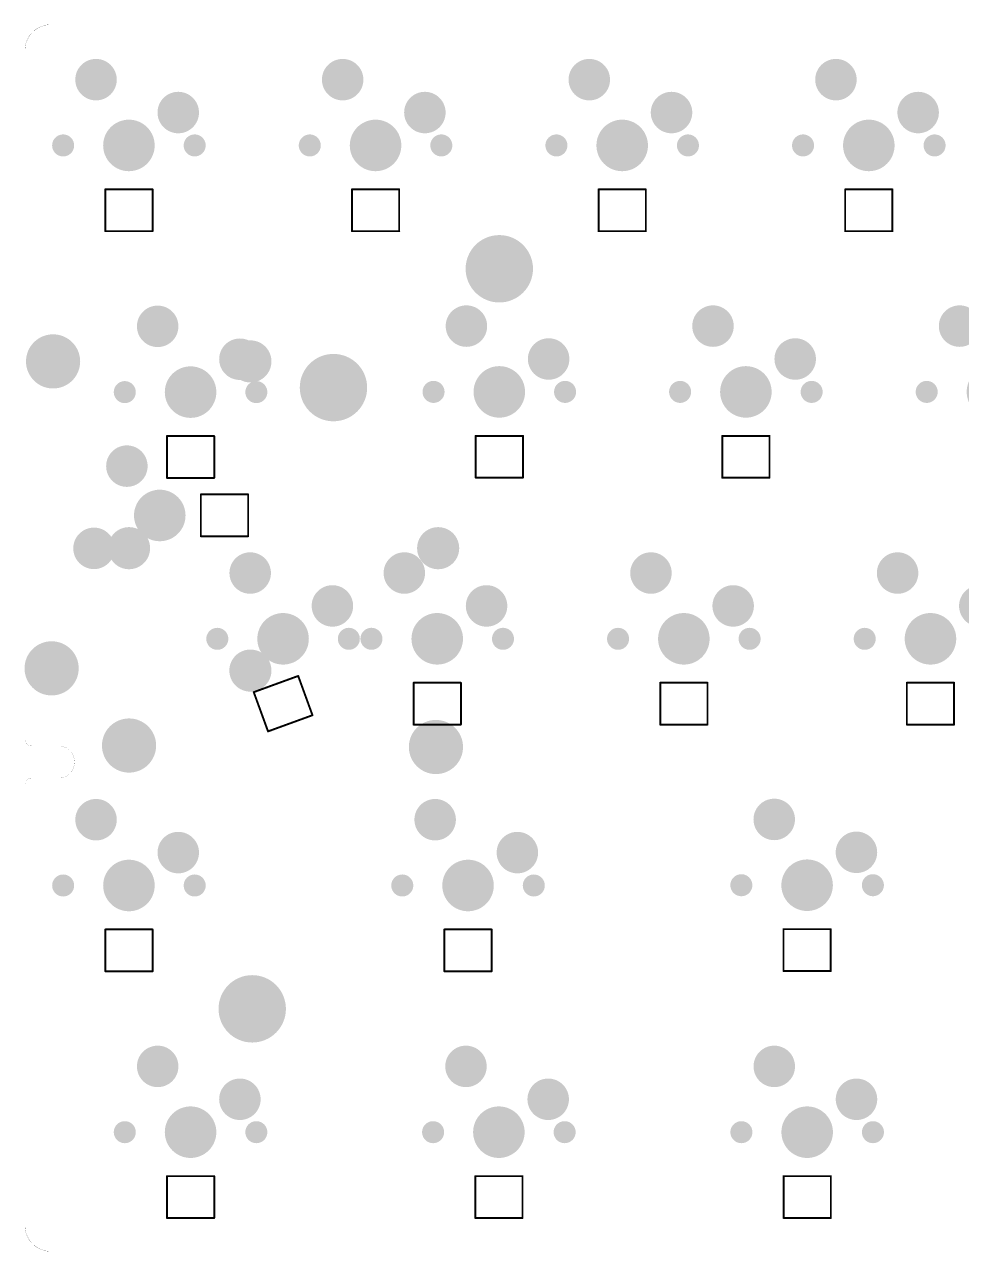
# Model space of a CAD drawing. Extents: x 1049 to 1332, y 1256 to 1351.
# Drawn here: x 1048.7 to 1121.1, y 1255.5 to 1350.3 of the extents above; entities that cross this region are included whole.
import ezdxf

# ---------------------------------------------------------------- set-up
doc = ezdxf.new("R2010")
doc.units = 0
doc.layers.get('0').update_dxf_attribs({"linetype": 'CONTINUOUS'})
for name, color, linetype in [('BOTTOMSOLDER', 6, 'CONTINUOUS'), ('KEEPOUTLAYER', 6, 'CONTINUOUS'), ('PADHOLELAYER', 156, 'CONTINUOUS')]:
    doc.layers.add(name, color=color, linetype=linetype)

# ---------------------------------------------------------------- blocks, each defined once
blk = doc.blocks.new('2X____1')
at = {"layer": 'BOTTOMSOLDER'}
for points, const_width in [([(-12.71, 7, 1), (-11.084, 7, 1)], 1.626), ([(11.166, 7, 1), (12.792, 7, 1)], 1.626), ([(-12.943, -8.24, 1), (-10.851, -8.24, 1)], 2.092), ([(10.761, -8.354, 1), (12.853, -8.354, 1)], 2.092)]:
    blk.add_lwpolyline(points, format="xyb", close=True, dxfattribs=dict(at, const_width=const_width))
at = {"layer": 'PADHOLELAYER'}
for points, const_width in [([(-12.659, 7, 1), (-11.135, 7, 1)], 1.524), ([(11.217, 7, 1), (12.741, 7, 1)], 1.524), ([(-12.892, -8.24, 1), (-10.902, -8.24, 1)], 1.99), ([(10.812, -8.354, 1), (12.802, -8.354, 1)], 1.99)]:
    blk.add_lwpolyline(points, format="xyb", close=True, dxfattribs=dict(at, const_width=const_width))
blk = doc.blocks.new('6028RGB_2')
at = {"layer": 'KEEPOUTLAYER', "const_width": 0.15}
for points in [[(1.826, 1.622), (-1.826, 1.622)], [(-1.826, 1.622), (-1.826, -1.604)], [(1.826, 1.622), (1.826, -1.604)], [(1.826, -1.604), (-1.826, -1.604)]]:
    blk.add_lwpolyline(points, dxfattribs=at)
at = {"layer": 'KEEPOUTLAYER', "const_width": 0.075}
for points in [[(-1.864, 1.622, 1), (-1.789, 1.622, 1)], [(-1.864, 1.622, 1), (-1.789, 1.622, 1)], [(1.789, 1.622, 1), (1.864, 1.622, 1)], [(1.789, 1.622, 1), (1.864, 1.622, 1)], [(-1.864, -1.604, 1), (-1.789, -1.604, 1)], [(-1.864, -1.604, 1), (-1.789, -1.604, 1)], [(1.789, -1.604, 1), (1.864, -1.604, 1)], [(1.789, -1.604, 1), (1.864, -1.604, 1)]]:
    blk.add_lwpolyline(points, format="xyb", close=True, dxfattribs=at)
blk = doc.blocks.new('6028RGB_3')
at = {"layer": 'KEEPOUTLAYER', "const_width": 0.15}
for points in [[(-1.826, -1.604), (-1.826, 1.622)], [(-1.826, 1.622), (1.826, 1.622)], [(1.826, -1.604), (1.826, 1.622)], [(-1.826, -1.604), (1.826, -1.604)]]:
    blk.add_lwpolyline(points, dxfattribs=at)
at = {"layer": 'KEEPOUTLAYER', "const_width": 0.075}
for points in [[(-1.864, 1.622, 1), (-1.789, 1.622, 1)], [(-1.864, 1.622, 1), (-1.789, 1.622, 1)], [(1.789, 1.622, 1), (1.864, 1.622, 1)], [(1.789, 1.622, 1), (1.864, 1.622, 1)], [(-1.864, -1.604, 1), (-1.789, -1.604, 1)], [(-1.864, -1.604, 1), (-1.789, -1.604, 1)], [(1.789, -1.604, 1), (1.864, -1.604, 1)], [(1.789, -1.604, 1), (1.864, -1.604, 1)]]:
    blk.add_lwpolyline(points, format="xyb", close=True, dxfattribs=at)
blk = doc.blocks.new('____84')
at = {"layer": 'BOTTOMSOLDER'}
for points, const_width in [([(-3.341, 5.08, 1), (-1.739, 5.08, 1)], 1.602), ([(3.009, 2.54, 1), (4.611, 2.54, 1)], 1.602), ([(-0.995, 0, 1), (0.995, 0, 1)], 1.99), ([(-5.505, 0, 1), (-4.655, 0, 1)], 0.85), ([(4.655, 0, 1), (5.505, 0, 1)], 0.85)]:
    blk.add_lwpolyline(points, format="xyb", close=True, dxfattribs=dict(at, const_width=const_width))
at = {"layer": 'PADHOLELAYER'}
for points, const_width in [([(-3.29, 5.08, 1), (-1.79, 5.08, 1)], 1.5), ([(3.06, 2.54, 1), (4.56, 2.54, 1)], 1.5), ([(-0.995, 0, 1), (0.995, 0, 1)], 1.99), ([(-5.505, 0, 1), (-4.655, 0, 1)], 0.85), ([(4.655, 0, 1), (5.505, 0, 1)], 0.85)]:
    blk.add_lwpolyline(points, format="xyb", close=True, dxfattribs=dict(at, const_width=const_width))
blk = doc.blocks.new('____85')
at = {"layer": 'BOTTOMSOLDER'}
for points, const_width in [([(-3.341, 5.08, 1), (-1.739, 5.08, 1)], 1.602), ([(3.009, 2.54, 1), (4.611, 2.54, 1)], 1.602), ([(-0.995, 0, 1), (0.995, 0, 1)], 1.99), ([(-5.505, 0, 1), (-4.655, 0, 1)], 0.85), ([(4.655, 0, 1), (5.505, 0, 1)], 0.85)]:
    blk.add_lwpolyline(points, format="xyb", close=True, dxfattribs=dict(at, const_width=const_width))
at = {"layer": 'PADHOLELAYER'}
for points, const_width in [([(-3.29, 5.08, 1), (-1.79, 5.08, 1)], 1.5), ([(3.06, 2.54, 1), (4.56, 2.54, 1)], 1.5), ([(-0.995, 0, 1), (0.995, 0, 1)], 1.99), ([(-5.505, 0, 1), (-4.655, 0, 1)], 0.85), ([(4.655, 0, 1), (5.505, 0, 1)], 0.85)]:
    blk.add_lwpolyline(points, format="xyb", close=True, dxfattribs=dict(at, const_width=const_width))
blk = doc.blocks.new('____96')
at = {"layer": 'BOTTOMSOLDER'}
for points, const_width in [([(-3.341, 5.08, 1), (-1.739, 5.08, 1)], 1.602), ([(3.009, 2.54, 1), (4.611, 2.54, 1)], 1.602), ([(-0.995, 0, 1), (0.995, 0, 1)], 1.99), ([(-5.505, 0, 1), (-4.655, 0, 1)], 0.85), ([(4.655, 0, 1), (5.505, 0, 1)], 0.85)]:
    blk.add_lwpolyline(points, format="xyb", close=True, dxfattribs=dict(at, const_width=const_width))
at = {"layer": 'PADHOLELAYER'}
for points, const_width in [([(-3.29, 5.08, 1), (-1.79, 5.08, 1)], 1.5), ([(3.06, 2.54, 1), (4.56, 2.54, 1)], 1.5), ([(-0.995, 0, 1), (0.995, 0, 1)], 1.99), ([(-5.505, 0, 1), (-4.655, 0, 1)], 0.85), ([(4.655, 0, 1), (5.505, 0, 1)], 0.85)]:
    blk.add_lwpolyline(points, format="xyb", close=True, dxfattribs=dict(at, const_width=const_width))
blk = doc.blocks.new('____98')
at = {"layer": 'BOTTOMSOLDER'}
for points, const_width in [([(-3.341, 5.08, 1), (-1.739, 5.08, 1)], 1.602), ([(3.009, 2.54, 1), (4.611, 2.54, 1)], 1.602), ([(-0.995, 0, 1), (0.995, 0, 1)], 1.99), ([(-5.505, 0, 1), (-4.655, 0, 1)], 0.85), ([(4.655, 0, 1), (5.505, 0, 1)], 0.85)]:
    blk.add_lwpolyline(points, format="xyb", close=True, dxfattribs=dict(at, const_width=const_width))
at = {"layer": 'PADHOLELAYER'}
for points, const_width in [([(-3.29, 5.08, 1), (-1.79, 5.08, 1)], 1.5), ([(3.06, 2.54, 1), (4.56, 2.54, 1)], 1.5), ([(-0.995, 0, 1), (0.995, 0, 1)], 1.99), ([(-5.505, 0, 1), (-4.655, 0, 1)], 0.85), ([(4.655, 0, 1), (5.505, 0, 1)], 0.85)]:
    blk.add_lwpolyline(points, format="xyb", close=True, dxfattribs=dict(at, const_width=const_width))
blk = doc.blocks.new('____99')
at = {"layer": 'BOTTOMSOLDER'}
for points, const_width in [([(-3.341, 5.08, 1), (-1.739, 5.08, 1)], 1.602), ([(3.009, 2.54, 1), (4.611, 2.54, 1)], 1.602), ([(-0.995, 0, 1), (0.995, 0, 1)], 1.99), ([(-5.505, 0, 1), (-4.655, 0, 1)], 0.85), ([(4.655, 0, 1), (5.505, 0, 1)], 0.85)]:
    blk.add_lwpolyline(points, format="xyb", close=True, dxfattribs=dict(at, const_width=const_width))
at = {"layer": 'PADHOLELAYER'}
for points, const_width in [([(-3.29, 5.08, 1), (-1.79, 5.08, 1)], 1.5), ([(3.06, 2.54, 1), (4.56, 2.54, 1)], 1.5), ([(-0.995, 0, 1), (0.995, 0, 1)], 1.99), ([(-5.505, 0, 1), (-4.655, 0, 1)], 0.85), ([(4.655, 0, 1), (5.505, 0, 1)], 0.85)]:
    blk.add_lwpolyline(points, format="xyb", close=True, dxfattribs=dict(at, const_width=const_width))
blk = doc.blocks.new('____100')
at = {"layer": 'BOTTOMSOLDER'}
for points, const_width in [([(-3.341, 5.08, 1), (-1.739, 5.08, 1)], 1.602), ([(3.009, 2.54, 1), (4.611, 2.54, 1)], 1.602), ([(-0.995, 0, 1), (0.995, 0, 1)], 1.99), ([(-5.505, 0, 1), (-4.655, 0, 1)], 0.85), ([(4.655, 0, 1), (5.505, 0, 1)], 0.85)]:
    blk.add_lwpolyline(points, format="xyb", close=True, dxfattribs=dict(at, const_width=const_width))
at = {"layer": 'PADHOLELAYER'}
for points, const_width in [([(-3.29, 5.08, 1), (-1.79, 5.08, 1)], 1.5), ([(3.06, 2.54, 1), (4.56, 2.54, 1)], 1.5), ([(-0.995, 0, 1), (0.995, 0, 1)], 1.99), ([(-5.505, 0, 1), (-4.655, 0, 1)], 0.85), ([(4.655, 0, 1), (5.505, 0, 1)], 0.85)]:
    blk.add_lwpolyline(points, format="xyb", close=True, dxfattribs=dict(at, const_width=const_width))
blk = doc.blocks.new('____104')
at = {"layer": 'BOTTOMSOLDER'}
for points, const_width in [([(-3.341, 5.08, 1), (-1.739, 5.08, 1)], 1.602), ([(3.009, 2.54, 1), (4.611, 2.54, 1)], 1.602), ([(-0.995, 0, 1), (0.995, 0, 1)], 1.99), ([(-5.505, 0, 1), (-4.655, 0, 1)], 0.85), ([(4.655, 0, 1), (5.505, 0, 1)], 0.85)]:
    blk.add_lwpolyline(points, format="xyb", close=True, dxfattribs=dict(at, const_width=const_width))
at = {"layer": 'PADHOLELAYER'}
for points, const_width in [([(-3.29, 5.08, 1), (-1.79, 5.08, 1)], 1.5), ([(3.06, 2.54, 1), (4.56, 2.54, 1)], 1.5), ([(-0.995, 0, 1), (0.995, 0, 1)], 1.99), ([(-5.505, 0, 1), (-4.655, 0, 1)], 0.85), ([(4.655, 0, 1), (5.505, 0, 1)], 0.85)]:
    blk.add_lwpolyline(points, format="xyb", close=True, dxfattribs=dict(at, const_width=const_width))
blk = doc.blocks.new('____112')
at = {"layer": 'BOTTOMSOLDER'}
for points, const_width in [([(-3.341, 5.08, 1), (-1.739, 5.08, 1)], 1.602), ([(3.009, 2.54, 1), (4.611, 2.54, 1)], 1.602), ([(-0.995, 0, 1), (0.995, 0, 1)], 1.99), ([(-5.505, 0, 1), (-4.655, 0, 1)], 0.85), ([(4.655, 0, 1), (5.505, 0, 1)], 0.85)]:
    blk.add_lwpolyline(points, format="xyb", close=True, dxfattribs=dict(at, const_width=const_width))
at = {"layer": 'PADHOLELAYER'}
for points, const_width in [([(-3.29, 5.08, 1), (-1.79, 5.08, 1)], 1.5), ([(3.06, 2.54, 1), (4.56, 2.54, 1)], 1.5), ([(-0.995, 0, 1), (0.995, 0, 1)], 1.99), ([(-5.505, 0, 1), (-4.655, 0, 1)], 0.85), ([(4.655, 0, 1), (5.505, 0, 1)], 0.85)]:
    blk.add_lwpolyline(points, format="xyb", close=True, dxfattribs=dict(at, const_width=const_width))
blk = doc.blocks.new('____113')
at = {"layer": 'BOTTOMSOLDER'}
for points, const_width in [([(-3.341, 5.08, 1), (-1.739, 5.08, 1)], 1.602), ([(3.009, 2.54, 1), (4.611, 2.54, 1)], 1.602), ([(-0.995, 0, 1), (0.995, 0, 1)], 1.99), ([(-5.505, 0, 1), (-4.655, 0, 1)], 0.85), ([(4.655, 0, 1), (5.505, 0, 1)], 0.85)]:
    blk.add_lwpolyline(points, format="xyb", close=True, dxfattribs=dict(at, const_width=const_width))
at = {"layer": 'PADHOLELAYER'}
for points, const_width in [([(-3.29, 5.08, 1), (-1.79, 5.08, 1)], 1.5), ([(3.06, 2.54, 1), (4.56, 2.54, 1)], 1.5), ([(-0.995, 0, 1), (0.995, 0, 1)], 1.99), ([(-5.505, 0, 1), (-4.655, 0, 1)], 0.85), ([(4.655, 0, 1), (5.505, 0, 1)], 0.85)]:
    blk.add_lwpolyline(points, format="xyb", close=True, dxfattribs=dict(at, const_width=const_width))
blk = doc.blocks.new('____117')
at = {"layer": 'BOTTOMSOLDER'}
for points, const_width in [([(-3.341, 5.08, 1), (-1.739, 5.08, 1)], 1.602), ([(3.009, 2.54, 1), (4.611, 2.54, 1)], 1.602), ([(-0.995, 0, 1), (0.995, 0, 1)], 1.99), ([(-5.505, 0, 1), (-4.655, 0, 1)], 0.85), ([(4.655, 0, 1), (5.505, 0, 1)], 0.85)]:
    blk.add_lwpolyline(points, format="xyb", close=True, dxfattribs=dict(at, const_width=const_width))
at = {"layer": 'PADHOLELAYER'}
for points, const_width in [([(-3.29, 5.08, 1), (-1.79, 5.08, 1)], 1.5), ([(3.06, 2.54, 1), (4.56, 2.54, 1)], 1.5), ([(-0.995, 0, 1), (0.995, 0, 1)], 1.99), ([(-5.505, 0, 1), (-4.655, 0, 1)], 0.85), ([(4.655, 0, 1), (5.505, 0, 1)], 0.85)]:
    blk.add_lwpolyline(points, format="xyb", close=True, dxfattribs=dict(at, const_width=const_width))
blk = doc.blocks.new('____129')
at = {"layer": 'BOTTOMSOLDER'}
for points, const_width in [([(-3.341, 5.08, 1), (-1.739, 5.08, 1)], 1.602), ([(3.009, 2.54, 1), (4.611, 2.54, 1)], 1.602), ([(-0.995, 0, 1), (0.995, 0, 1)], 1.99), ([(-5.505, 0, 1), (-4.655, 0, 1)], 0.85), ([(4.655, 0, 1), (5.505, 0, 1)], 0.85)]:
    blk.add_lwpolyline(points, format="xyb", close=True, dxfattribs=dict(at, const_width=const_width))
at = {"layer": 'PADHOLELAYER'}
for points, const_width in [([(-3.29, 5.08, 1), (-1.79, 5.08, 1)], 1.5), ([(3.06, 2.54, 1), (4.56, 2.54, 1)], 1.5), ([(-0.995, 0, 1), (0.995, 0, 1)], 1.99), ([(-5.505, 0, 1), (-4.655, 0, 1)], 0.85), ([(4.655, 0, 1), (5.505, 0, 1)], 0.85)]:
    blk.add_lwpolyline(points, format="xyb", close=True, dxfattribs=dict(at, const_width=const_width))
blk = doc.blocks.new('____133')
at = {"layer": 'BOTTOMSOLDER'}
for points, const_width in [([(-3.341, 5.08, 1), (-1.739, 5.08, 1)], 1.602), ([(3.009, 2.54, 1), (4.611, 2.54, 1)], 1.602), ([(-0.995, 0, 1), (0.995, 0, 1)], 1.99), ([(-5.505, 0, 1), (-4.655, 0, 1)], 0.85), ([(4.655, 0, 1), (5.505, 0, 1)], 0.85)]:
    blk.add_lwpolyline(points, format="xyb", close=True, dxfattribs=dict(at, const_width=const_width))
at = {"layer": 'PADHOLELAYER'}
for points, const_width in [([(-3.29, 5.08, 1), (-1.79, 5.08, 1)], 1.5), ([(3.06, 2.54, 1), (4.56, 2.54, 1)], 1.5), ([(-0.995, 0, 1), (0.995, 0, 1)], 1.99), ([(-5.505, 0, 1), (-4.655, 0, 1)], 0.85), ([(4.655, 0, 1), (5.505, 0, 1)], 0.85)]:
    blk.add_lwpolyline(points, format="xyb", close=True, dxfattribs=dict(at, const_width=const_width))
blk = doc.blocks.new('____134')
at = {"layer": 'BOTTOMSOLDER'}
for points, const_width in [([(-3.341, 5.08, 1), (-1.739, 5.08, 1)], 1.602), ([(3.009, 2.54, 1), (4.611, 2.54, 1)], 1.602), ([(-0.995, 0, 1), (0.995, 0, 1)], 1.99), ([(-5.505, 0, 1), (-4.655, 0, 1)], 0.85), ([(4.655, 0, 1), (5.505, 0, 1)], 0.85)]:
    blk.add_lwpolyline(points, format="xyb", close=True, dxfattribs=dict(at, const_width=const_width))
at = {"layer": 'PADHOLELAYER'}
for points, const_width in [([(-3.29, 5.08, 1), (-1.79, 5.08, 1)], 1.5), ([(3.06, 2.54, 1), (4.56, 2.54, 1)], 1.5), ([(-0.995, 0, 1), (0.995, 0, 1)], 1.99), ([(-5.505, 0, 1), (-4.655, 0, 1)], 0.85), ([(4.655, 0, 1), (5.505, 0, 1)], 0.85)]:
    blk.add_lwpolyline(points, format="xyb", close=True, dxfattribs=dict(at, const_width=const_width))
blk = doc.blocks.new('____138')
at = {"layer": 'BOTTOMSOLDER'}
for points, const_width in [([(-3.341, 5.08, 1), (-1.739, 5.08, 1)], 1.602), ([(3.009, 2.54, 1), (4.611, 2.54, 1)], 1.602), ([(-0.995, 0, 1), (0.995, 0, 1)], 1.99), ([(-5.505, 0, 1), (-4.655, 0, 1)], 0.85), ([(4.655, 0, 1), (5.505, 0, 1)], 0.85)]:
    blk.add_lwpolyline(points, format="xyb", close=True, dxfattribs=dict(at, const_width=const_width))
at = {"layer": 'PADHOLELAYER'}
for points, const_width in [([(-3.29, 5.08, 1), (-1.79, 5.08, 1)], 1.5), ([(3.06, 2.54, 1), (4.56, 2.54, 1)], 1.5), ([(-0.995, 0, 1), (0.995, 0, 1)], 1.99), ([(-5.505, 0, 1), (-4.655, 0, 1)], 0.85), ([(4.655, 0, 1), (5.505, 0, 1)], 0.85)]:
    blk.add_lwpolyline(points, format="xyb", close=True, dxfattribs=dict(at, const_width=const_width))
blk = doc.blocks.new('____141')
at = {"layer": 'BOTTOMSOLDER'}
for points, const_width in [([(-3.341, 5.08, 1), (-1.739, 5.08, 1)], 1.602), ([(3.009, 2.54, 1), (4.611, 2.54, 1)], 1.602), ([(-0.995, 0, 1), (0.995, 0, 1)], 1.99), ([(-5.505, 0, 1), (-4.655, 0, 1)], 0.85), ([(4.655, 0, 1), (5.505, 0, 1)], 0.85)]:
    blk.add_lwpolyline(points, format="xyb", close=True, dxfattribs=dict(at, const_width=const_width))
at = {"layer": 'PADHOLELAYER'}
for points, const_width in [([(-3.29, 5.08, 1), (-1.79, 5.08, 1)], 1.5), ([(3.06, 2.54, 1), (4.56, 2.54, 1)], 1.5), ([(-0.995, 0, 1), (0.995, 0, 1)], 1.99), ([(-5.505, 0, 1), (-4.655, 0, 1)], 0.85), ([(4.655, 0, 1), (5.505, 0, 1)], 0.85)]:
    blk.add_lwpolyline(points, format="xyb", close=True, dxfattribs=dict(at, const_width=const_width))
blk = doc.blocks.new('____143')
at = {"layer": 'BOTTOMSOLDER'}
for points, const_width in [([(-3.341, 5.08, 1), (-1.739, 5.08, 1)], 1.602), ([(3.009, 2.54, 1), (4.611, 2.54, 1)], 1.602), ([(-0.995, 0, 1), (0.995, 0, 1)], 1.99), ([(-5.505, 0, 1), (-4.655, 0, 1)], 0.85), ([(4.655, 0, 1), (5.505, 0, 1)], 0.85)]:
    blk.add_lwpolyline(points, format="xyb", close=True, dxfattribs=dict(at, const_width=const_width))
at = {"layer": 'PADHOLELAYER'}
for points, const_width in [([(-3.29, 5.08, 1), (-1.79, 5.08, 1)], 1.5), ([(3.06, 2.54, 1), (4.56, 2.54, 1)], 1.5), ([(-0.995, 0, 1), (0.995, 0, 1)], 1.99), ([(-5.505, 0, 1), (-4.655, 0, 1)], 0.85), ([(4.655, 0, 1), (5.505, 0, 1)], 0.85)]:
    blk.add_lwpolyline(points, format="xyb", close=True, dxfattribs=dict(at, const_width=const_width))
blk = doc.blocks.new('2X____146')
at = {"layer": 'BOTTOMSOLDER'}
for points, const_width in [([(-12.71, 7, 1), (-11.084, 7, 1)], 1.626), ([(11.166, 7, 1), (12.792, 7, 1)], 1.626), ([(-12.943, -8.24, 1), (-10.851, -8.24, 1)], 2.092), ([(10.761, -8.354, 1), (12.853, -8.354, 1)], 2.092)]:
    blk.add_lwpolyline(points, format="xyb", close=True, dxfattribs=dict(at, const_width=const_width))
at = {"layer": 'PADHOLELAYER'}
for points, const_width in [([(-12.659, 7, 1), (-11.135, 7, 1)], 1.524), ([(11.217, 7, 1), (12.741, 7, 1)], 1.524), ([(-12.892, -8.24, 1), (-10.902, -8.24, 1)], 1.99), ([(10.812, -8.354, 1), (12.802, -8.354, 1)], 1.99)]:
    blk.add_lwpolyline(points, format="xyb", close=True, dxfattribs=dict(at, const_width=const_width))
blk = doc.blocks.new('6028RGB_205')
at = {"layer": 'KEEPOUTLAYER', "const_width": 0.15}
for points in [[(1.826, 1.622), (-1.826, 1.622)], [(-1.826, 1.622), (-1.826, -1.604)], [(1.826, 1.622), (1.826, -1.604)], [(1.826, -1.604), (-1.826, -1.604)]]:
    blk.add_lwpolyline(points, dxfattribs=at)
at = {"layer": 'KEEPOUTLAYER', "const_width": 0.075}
for points in [[(-1.864, 1.622, 1), (-1.789, 1.622, 1)], [(-1.864, 1.622, 1), (-1.789, 1.622, 1)], [(1.789, 1.622, 1), (1.864, 1.622, 1)], [(1.789, 1.622, 1), (1.864, 1.622, 1)], [(-1.864, -1.604, 1), (-1.789, -1.604, 1)], [(-1.864, -1.604, 1), (-1.789, -1.604, 1)], [(1.789, -1.604, 1), (1.864, -1.604, 1)], [(1.789, -1.604, 1), (1.864, -1.604, 1)]]:
    blk.add_lwpolyline(points, format="xyb", close=True, dxfattribs=at)
blk = doc.blocks.new('6028RGB_206')
at = {"layer": 'KEEPOUTLAYER', "const_width": 0.15}
for points in [[(-1.826, 1.622), (-1.826, -1.604)], [(1.826, 1.622), (-1.826, 1.622)], [(1.826, 1.622), (1.826, -1.604)], [(1.826, -1.604), (-1.826, -1.604)]]:
    blk.add_lwpolyline(points, dxfattribs=at)
at = {"layer": 'KEEPOUTLAYER', "const_width": 0.075}
for points in [[(-1.864, 1.622, 1), (-1.789, 1.622, 1)], [(-1.864, 1.622, 1), (-1.789, 1.622, 1)], [(1.789, 1.622, 1), (1.864, 1.622, 1)], [(1.789, 1.622, 1), (1.864, 1.622, 1)], [(-1.864, -1.604, 1), (-1.789, -1.604, 1)], [(-1.864, -1.604, 1), (-1.789, -1.604, 1)], [(1.789, -1.604, 1), (1.864, -1.604, 1)], [(1.789, -1.604, 1), (1.864, -1.604, 1)]]:
    blk.add_lwpolyline(points, format="xyb", close=True, dxfattribs=at)
blk = doc.blocks.new('6028RGB_209')
at = {"layer": 'KEEPOUTLAYER', "const_width": 0.15}
for points in [[(1.826, 1.622), (-1.826, 1.622)], [(-1.826, 1.622), (-1.826, -1.604)], [(1.826, 1.622), (1.826, -1.604)], [(1.826, -1.604), (-1.826, -1.604)]]:
    blk.add_lwpolyline(points, dxfattribs=at)
at = {"layer": 'KEEPOUTLAYER', "const_width": 0.075}
for points in [[(-1.864, 1.622, 1), (-1.789, 1.622, 1)], [(-1.864, 1.622, 1), (-1.789, 1.622, 1)], [(1.789, 1.622, 1), (1.864, 1.622, 1)], [(1.789, 1.622, 1), (1.864, 1.622, 1)], [(-1.864, -1.604, 1), (-1.789, -1.604, 1)], [(-1.864, -1.604, 1), (-1.789, -1.604, 1)], [(1.789, -1.604, 1), (1.864, -1.604, 1)], [(1.789, -1.604, 1), (1.864, -1.604, 1)]]:
    blk.add_lwpolyline(points, format="xyb", close=True, dxfattribs=at)
blk = doc.blocks.new('6028RGB_210')
at = {"layer": 'KEEPOUTLAYER', "const_width": 0.15}
for points in [[(-1.826, 1.622), (-1.826, -1.604)], [(1.826, 1.622), (-1.826, 1.622)], [(1.826, 1.622), (1.826, -1.604)], [(1.826, -1.604), (-1.826, -1.604)]]:
    blk.add_lwpolyline(points, dxfattribs=at)
at = {"layer": 'KEEPOUTLAYER', "const_width": 0.075}
for points in [[(-1.864, 1.622, 1), (-1.789, 1.622, 1)], [(-1.864, 1.622, 1), (-1.789, 1.622, 1)], [(1.789, 1.622, 1), (1.864, 1.622, 1)], [(1.789, 1.622, 1), (1.864, 1.622, 1)], [(-1.864, -1.604, 1), (-1.789, -1.604, 1)], [(-1.864, -1.604, 1), (-1.789, -1.604, 1)], [(1.789, -1.604, 1), (1.864, -1.604, 1)], [(1.789, -1.604, 1), (1.864, -1.604, 1)]]:
    blk.add_lwpolyline(points, format="xyb", close=True, dxfattribs=at)
blk = doc.blocks.new('6028RGB_211')
at = {"layer": 'KEEPOUTLAYER', "const_width": 0.15}
for points in [[(1.826, 1.622), (-1.826, 1.622)], [(-1.826, 1.622), (-1.826, -1.604)], [(1.826, 1.622), (1.826, -1.604)], [(1.826, -1.604), (-1.826, -1.604)]]:
    blk.add_lwpolyline(points, dxfattribs=at)
at = {"layer": 'KEEPOUTLAYER', "const_width": 0.075}
for points in [[(-1.864, 1.622, 1), (-1.789, 1.622, 1)], [(-1.864, 1.622, 1), (-1.789, 1.622, 1)], [(1.789, 1.622, 1), (1.864, 1.622, 1)], [(1.789, 1.622, 1), (1.864, 1.622, 1)], [(-1.864, -1.604, 1), (-1.789, -1.604, 1)], [(-1.864, -1.604, 1), (-1.789, -1.604, 1)], [(1.789, -1.604, 1), (1.864, -1.604, 1)], [(1.789, -1.604, 1), (1.864, -1.604, 1)]]:
    blk.add_lwpolyline(points, format="xyb", close=True, dxfattribs=at)
blk = doc.blocks.new('6028RGB_212')
at = {"layer": 'KEEPOUTLAYER', "const_width": 0.15}
for points in [[(-1.826, 1.622), (-1.826, -1.604)], [(1.826, 1.622), (-1.826, 1.622)], [(1.826, 1.622), (1.826, -1.604)], [(1.826, -1.604), (-1.826, -1.604)]]:
    blk.add_lwpolyline(points, dxfattribs=at)
at = {"layer": 'KEEPOUTLAYER', "const_width": 0.075}
for points in [[(-1.864, 1.622, 1), (-1.789, 1.622, 1)], [(-1.864, 1.622, 1), (-1.789, 1.622, 1)], [(1.789, 1.622, 1), (1.864, 1.622, 1)], [(1.789, 1.622, 1), (1.864, 1.622, 1)], [(-1.864, -1.604, 1), (-1.789, -1.604, 1)], [(-1.864, -1.604, 1), (-1.789, -1.604, 1)], [(1.789, -1.604, 1), (1.864, -1.604, 1)], [(1.789, -1.604, 1), (1.864, -1.604, 1)]]:
    blk.add_lwpolyline(points, format="xyb", close=True, dxfattribs=at)
blk = doc.blocks.new('6028RGB_213')
at = {"layer": 'KEEPOUTLAYER', "const_width": 0.15}
for points in [[(1.826, 1.622), (-1.826, 1.622)], [(-1.826, 1.622), (-1.826, -1.604)], [(1.826, 1.622), (1.826, -1.604)], [(1.826, -1.604), (-1.826, -1.604)]]:
    blk.add_lwpolyline(points, dxfattribs=at)
at = {"layer": 'KEEPOUTLAYER', "const_width": 0.075}
for points in [[(-1.864, 1.622, 1), (-1.789, 1.622, 1)], [(-1.864, 1.622, 1), (-1.789, 1.622, 1)], [(1.789, 1.622, 1), (1.864, 1.622, 1)], [(1.789, 1.622, 1), (1.864, 1.622, 1)], [(-1.864, -1.604, 1), (-1.789, -1.604, 1)], [(-1.864, -1.604, 1), (-1.789, -1.604, 1)], [(1.789, -1.604, 1), (1.864, -1.604, 1)], [(1.789, -1.604, 1), (1.864, -1.604, 1)]]:
    blk.add_lwpolyline(points, format="xyb", close=True, dxfattribs=at)
blk = doc.blocks.new('6028RGB_214')
at = {"layer": 'KEEPOUTLAYER', "const_width": 0.15}
for points in [[(-1.826, 1.622), (-1.826, -1.604)], [(1.826, 1.622), (-1.826, 1.622)], [(1.826, 1.622), (1.826, -1.604)], [(1.826, -1.604), (-1.826, -1.604)]]:
    blk.add_lwpolyline(points, dxfattribs=at)
at = {"layer": 'KEEPOUTLAYER', "const_width": 0.075}
for points in [[(-1.864, 1.622, 1), (-1.789, 1.622, 1)], [(-1.864, 1.622, 1), (-1.789, 1.622, 1)], [(1.789, 1.622, 1), (1.864, 1.622, 1)], [(1.789, 1.622, 1), (1.864, 1.622, 1)], [(-1.864, -1.604, 1), (-1.789, -1.604, 1)], [(-1.864, -1.604, 1), (-1.789, -1.604, 1)], [(1.789, -1.604, 1), (1.864, -1.604, 1)], [(1.789, -1.604, 1), (1.864, -1.604, 1)]]:
    blk.add_lwpolyline(points, format="xyb", close=True, dxfattribs=at)
blk = doc.blocks.new('6028RGB_215')
at = {"layer": 'KEEPOUTLAYER', "const_width": 0.15}
for points in [[(1.826, 1.622), (-1.826, 1.622)], [(-1.826, 1.622), (-1.826, -1.604)], [(1.826, 1.622), (1.826, -1.604)], [(1.826, -1.604), (-1.826, -1.604)]]:
    blk.add_lwpolyline(points, dxfattribs=at)
at = {"layer": 'KEEPOUTLAYER', "const_width": 0.075}
for points in [[(-1.864, 1.622, 1), (-1.789, 1.622, 1)], [(-1.864, 1.622, 1), (-1.789, 1.622, 1)], [(1.789, 1.622, 1), (1.864, 1.622, 1)], [(1.789, 1.622, 1), (1.864, 1.622, 1)], [(-1.864, -1.604, 1), (-1.789, -1.604, 1)], [(-1.864, -1.604, 1), (-1.789, -1.604, 1)], [(1.789, -1.604, 1), (1.864, -1.604, 1)], [(1.789, -1.604, 1), (1.864, -1.604, 1)]]:
    blk.add_lwpolyline(points, format="xyb", close=True, dxfattribs=at)
blk = doc.blocks.new('6028RGB_216')
at = {"layer": 'KEEPOUTLAYER', "const_width": 0.15}
for points in [[(-1.826, -1.604), (-1.826, 1.622)], [(1.826, 1.622), (-1.826, 1.622)], [(1.826, -1.604), (1.826, 1.622)], [(1.826, -1.604), (-1.826, -1.604)]]:
    blk.add_lwpolyline(points, dxfattribs=at)
at = {"layer": 'KEEPOUTLAYER', "const_width": 0.075}
for points in [[(-1.864, 1.622, 1), (-1.789, 1.622, 1)], [(-1.864, 1.622, 1), (-1.789, 1.622, 1)], [(1.789, 1.622, 1), (1.864, 1.622, 1)], [(1.789, 1.622, 1), (1.864, 1.622, 1)], [(-1.864, -1.604, 1), (-1.789, -1.604, 1)], [(-1.864, -1.604, 1), (-1.789, -1.604, 1)], [(1.789, -1.604, 1), (1.864, -1.604, 1)], [(1.789, -1.604, 1), (1.864, -1.604, 1)]]:
    blk.add_lwpolyline(points, format="xyb", close=True, dxfattribs=at)
blk = doc.blocks.new('6028RGB_217')
at = {"layer": 'KEEPOUTLAYER', "const_width": 0.15}
for points in [[(1.826, 1.622), (-1.826, 1.622)], [(-1.826, 1.622), (-1.826, -1.604)], [(1.826, 1.622), (1.826, -1.604)], [(1.826, -1.604), (-1.826, -1.604)]]:
    blk.add_lwpolyline(points, dxfattribs=at)
at = {"layer": 'KEEPOUTLAYER', "const_width": 0.075}
for points in [[(-1.864, 1.622, 1), (-1.789, 1.622, 1)], [(-1.864, 1.622, 1), (-1.789, 1.622, 1)], [(1.789, 1.622, 1), (1.864, 1.622, 1)], [(1.789, 1.622, 1), (1.864, 1.622, 1)], [(-1.864, -1.604, 1), (-1.789, -1.604, 1)], [(-1.864, -1.604, 1), (-1.789, -1.604, 1)], [(1.789, -1.604, 1), (1.864, -1.604, 1)], [(1.789, -1.604, 1), (1.864, -1.604, 1)]]:
    blk.add_lwpolyline(points, format="xyb", close=True, dxfattribs=at)
blk = doc.blocks.new('6028RGB_218')
at = {"layer": 'KEEPOUTLAYER', "const_width": 0.15}
for points in [[(-1.826, 1.622), (-1.826, -1.604)], [(1.826, 1.622), (-1.826, 1.622)], [(1.826, 1.622), (1.826, -1.604)], [(1.826, -1.604), (-1.826, -1.604)]]:
    blk.add_lwpolyline(points, dxfattribs=at)
at = {"layer": 'KEEPOUTLAYER', "const_width": 0.075}
for points in [[(-1.864, 1.622, 1), (-1.789, 1.622, 1)], [(-1.864, 1.622, 1), (-1.789, 1.622, 1)], [(1.789, 1.622, 1), (1.864, 1.622, 1)], [(1.789, 1.622, 1), (1.864, 1.622, 1)], [(-1.864, -1.604, 1), (-1.789, -1.604, 1)], [(-1.864, -1.604, 1), (-1.789, -1.604, 1)], [(1.789, -1.604, 1), (1.864, -1.604, 1)], [(1.789, -1.604, 1), (1.864, -1.604, 1)]]:
    blk.add_lwpolyline(points, format="xyb", close=True, dxfattribs=at)
blk = doc.blocks.new('6028RGB_219')
at = {"layer": 'KEEPOUTLAYER', "const_width": 0.15}
for points in [[(1.826, 1.622), (-1.826, 1.622)], [(-1.826, 1.622), (-1.826, -1.604)], [(1.826, 1.622), (1.826, -1.604)], [(1.826, -1.604), (-1.826, -1.604)]]:
    blk.add_lwpolyline(points, dxfattribs=at)
at = {"layer": 'KEEPOUTLAYER', "const_width": 0.075}
for points in [[(-1.864, 1.622, 1), (-1.789, 1.622, 1)], [(-1.864, 1.622, 1), (-1.789, 1.622, 1)], [(1.789, 1.622, 1), (1.864, 1.622, 1)], [(1.789, 1.622, 1), (1.864, 1.622, 1)], [(-1.864, -1.604, 1), (-1.789, -1.604, 1)], [(-1.864, -1.604, 1), (-1.789, -1.604, 1)], [(1.789, -1.604, 1), (1.864, -1.604, 1)], [(1.789, -1.604, 1), (1.864, -1.604, 1)]]:
    blk.add_lwpolyline(points, format="xyb", close=True, dxfattribs=at)
blk = doc.blocks.new('6028RGB_220')
at = {"layer": 'KEEPOUTLAYER', "const_width": 0.15}
for points in [[(-1.826, 1.622), (-1.826, -1.604)], [(1.826, 1.622), (-1.826, 1.622)], [(1.826, 1.622), (1.826, -1.604)], [(1.826, -1.604), (-1.826, -1.604)]]:
    blk.add_lwpolyline(points, dxfattribs=at)
at = {"layer": 'KEEPOUTLAYER', "const_width": 0.075}
for points in [[(-1.864, 1.622, 1), (-1.789, 1.622, 1)], [(-1.864, 1.622, 1), (-1.789, 1.622, 1)], [(1.789, 1.622, 1), (1.864, 1.622, 1)], [(1.789, 1.622, 1), (1.864, 1.622, 1)], [(-1.864, -1.604, 1), (-1.789, -1.604, 1)], [(-1.864, -1.604, 1), (-1.789, -1.604, 1)], [(1.789, -1.604, 1), (1.864, -1.604, 1)], [(1.789, -1.604, 1), (1.864, -1.604, 1)]]:
    blk.add_lwpolyline(points, format="xyb", close=True, dxfattribs=at)
blk = doc.blocks.new('6028RGB_221')
at = {"layer": 'KEEPOUTLAYER', "const_width": 0.15}
for points in [[(1.826, 1.622), (-1.826, 1.622)], [(-1.826, 1.622), (-1.826, -1.604)], [(1.826, 1.622), (1.826, -1.604)], [(1.826, -1.604), (-1.826, -1.604)]]:
    blk.add_lwpolyline(points, dxfattribs=at)
at = {"layer": 'KEEPOUTLAYER', "const_width": 0.075}
for points in [[(-1.864, 1.622, 1), (-1.789, 1.622, 1)], [(-1.864, 1.622, 1), (-1.789, 1.622, 1)], [(1.789, 1.622, 1), (1.864, 1.622, 1)], [(1.789, 1.622, 1), (1.864, 1.622, 1)], [(-1.864, -1.604, 1), (-1.789, -1.604, 1)], [(-1.864, -1.604, 1), (-1.789, -1.604, 1)], [(1.789, -1.604, 1), (1.864, -1.604, 1)], [(1.789, -1.604, 1), (1.864, -1.604, 1)]]:
    blk.add_lwpolyline(points, format="xyb", close=True, dxfattribs=at)
blk = doc.blocks.new('6028RGB_222')
at = {"layer": 'KEEPOUTLAYER', "const_width": 0.15}
for points in [[(-1.826, 1.622), (-1.826, -1.604)], [(1.826, 1.622), (-1.826, 1.622)], [(1.826, 1.622), (1.826, -1.604)], [(1.826, -1.604), (-1.826, -1.604)]]:
    blk.add_lwpolyline(points, dxfattribs=at)
at = {"layer": 'KEEPOUTLAYER', "const_width": 0.075}
for points in [[(-1.864, 1.622, 1), (-1.789, 1.622, 1)], [(-1.864, 1.622, 1), (-1.789, 1.622, 1)], [(1.789, 1.622, 1), (1.864, 1.622, 1)], [(1.789, 1.622, 1), (1.864, 1.622, 1)], [(-1.864, -1.604, 1), (-1.789, -1.604, 1)], [(-1.864, -1.604, 1), (-1.789, -1.604, 1)], [(1.789, -1.604, 1), (1.864, -1.604, 1)], [(1.789, -1.604, 1), (1.864, -1.604, 1)]]:
    blk.add_lwpolyline(points, format="xyb", close=True, dxfattribs=at)
blk = doc.blocks.new('____228')
at = {"layer": 'BOTTOMSOLDER'}
for points, const_width in [([(-3.341, 5.08, 1), (-1.739, 5.08, 1)], 1.602), ([(3.009, 2.54, 1), (4.611, 2.54, 1)], 1.602), ([(-0.995, 0, 1), (0.995, 0, 1)], 1.99), ([(-5.505, 0, 1), (-4.655, 0, 1)], 0.85), ([(4.655, 0, 1), (5.505, 0, 1)], 0.85)]:
    blk.add_lwpolyline(points, format="xyb", close=True, dxfattribs=dict(at, const_width=const_width))
at = {"layer": 'PADHOLELAYER'}
for points, const_width in [([(-3.29, 5.08, 1), (-1.79, 5.08, 1)], 1.5), ([(3.06, 2.54, 1), (4.56, 2.54, 1)], 1.5), ([(-0.995, 0, 1), (0.995, 0, 1)], 1.99), ([(-5.505, 0, 1), (-4.655, 0, 1)], 0.85), ([(4.655, 0, 1), (5.505, 0, 1)], 0.85)]:
    blk.add_lwpolyline(points, format="xyb", close=True, dxfattribs=dict(at, const_width=const_width))
blk = doc.blocks.new('____230')
at = {"layer": 'BOTTOMSOLDER'}
for points, const_width in [([(-3.341, 5.08, 1), (-1.739, 5.08, 1)], 1.602), ([(3.009, 2.54, 1), (4.611, 2.54, 1)], 1.602), ([(-0.995, 0, 1), (0.995, 0, 1)], 1.99)]:
    blk.add_lwpolyline(points, format="xyb", close=True, dxfattribs=dict(at, const_width=const_width))
at = {"layer": 'PADHOLELAYER'}
for points, const_width in [([(-3.29, 5.08, 1), (-1.79, 5.08, 1)], 1.5), ([(3.06, 2.54, 1), (4.56, 2.54, 1)], 1.5), ([(-0.995, 0, 1), (0.995, 0, 1)], 1.99)]:
    blk.add_lwpolyline(points, format="xyb", close=True, dxfattribs=dict(at, const_width=const_width))
blk = doc.blocks.new('____231')
at = {"layer": 'BOTTOMSOLDER'}
for points, const_width in [([(-3.341, 5.08, 1), (-1.739, 5.08, 1)], 1.602), ([(3.009, 2.54, 1), (4.611, 2.54, 1)], 1.602), ([(-0.995, 0, 1), (0.995, 0, 1)], 1.99), ([(-5.505, 0, 1), (-4.655, 0, 1)], 0.85), ([(4.655, 0, 1), (5.505, 0, 1)], 0.85)]:
    blk.add_lwpolyline(points, format="xyb", close=True, dxfattribs=dict(at, const_width=const_width))
at = {"layer": 'PADHOLELAYER'}
for points, const_width in [([(-3.29, 5.08, 1), (-1.79, 5.08, 1)], 1.5), ([(3.06, 2.54, 1), (4.56, 2.54, 1)], 1.5), ([(-0.995, 0, 1), (0.995, 0, 1)], 1.99), ([(-5.505, 0, 1), (-4.655, 0, 1)], 0.85), ([(4.655, 0, 1), (5.505, 0, 1)], 0.85)]:
    blk.add_lwpolyline(points, format="xyb", close=True, dxfattribs=dict(at, const_width=const_width))

msp = doc.modelspace()

# ---------------------------------------------------------------- linework, layer by layer
at = {"layer": 'BOTTOMSOLDER', "const_width": 2.602}
for points in [[(1084.092, 1331.389, 1), (1086.694, 1331.389, 1)], [(1071.283, 1322.213, 1), (1073.885, 1322.213, 1)], [(1065.008, 1274.239, 1), (1067.61, 1274.239, 1)]]:
    msp.add_lwpolyline(points, format="xyb", close=True, dxfattribs=at)
at = {"layer": 'KEEPOUTLAYER'}
for points, const_width in [([(1048.756, 1348.244, -0.414214), (1050.756, 1350.244)], 0.0127), ([(1049.256, 1294.546, -0.414214), (1048.756, 1295.046)], 0.00635), ([(1051.343, 1294.546, -1), (1051.343, 1292.057)], 0.00635), ([(1048.756, 1291.557, -0.414214), (1049.256, 1292.057)], 0.00635), ([(1050.756, 1255.509, -0.414214), (1048.756, 1257.509)], 0.0127)]:
    msp.add_lwpolyline(points, format="xyb", dxfattribs=dict(at, const_width=const_width))
for points, const_width in [([(1050.753, 1350.244, 1), (1050.759, 1350.244, 1)], 0.00635), ([(1050.754, 1350.244, 1), (1050.758, 1350.244, 1)], 0.00317), ([(1048.753, 1348.244, 1), (1048.759, 1348.244, 1)], 0.00635), ([(1048.753, 1348.244, 1), (1048.759, 1348.244, 1)], 0.00635), ([(1048.753, 1344.182, 1), (1048.759, 1344.182, 1)], 0.00635), ([(1048.753, 1344.182, 1), (1048.759, 1344.182, 1)], 0.00635), ([(1048.753, 1328.182, 1), (1048.759, 1328.182, 1)], 0.00635), ([(1048.754, 1328.182, 1), (1048.758, 1328.182, 1)], 0.00317), ([(1048.754, 1295.046, 1), (1048.758, 1295.046, 1)], 0.00317), ([(1048.754, 1295.046, 1), (1048.758, 1295.046, 1)], 0.00317), ([(1049.254, 1294.546, 1), (1049.258, 1294.546, 1)], 0.00317), ([(1049.254, 1294.546, 1), (1049.258, 1294.546, 1)], 0.00317), ([(1051.341, 1294.546, 1), (1051.345, 1294.546, 1)], 0.00317), ([(1051.341, 1294.546, 1), (1051.345, 1294.546, 1)], 0.00317), ([(1048.754, 1291.557, 1), (1048.758, 1291.557, 1)], 0.00317), ([(1048.754, 1291.557, 1), (1048.758, 1291.557, 1)], 0.00317), ([(1049.254, 1292.057, 1), (1049.258, 1292.057, 1)], 0.00317), ([(1049.254, 1292.057, 1), (1049.258, 1292.057, 1)], 0.00317), ([(1051.341, 1292.057, 1), (1051.345, 1292.057, 1)], 0.00317), ([(1051.341, 1292.057, 1), (1051.345, 1292.057, 1)], 0.00317), ([(1048.753, 1257.509, 1), (1048.759, 1257.509, 1)], 0.00635), ([(1048.754, 1257.509, 1), (1048.758, 1257.509, 1)], 0.00317), ([(1050.753, 1255.509, 1), (1050.759, 1255.509, 1)], 0.00635), ([(1050.754, 1255.509, 1), (1050.758, 1255.509, 1)], 0.00317)]:
    msp.add_lwpolyline(points, format="xyb", close=True, dxfattribs=dict(at, const_width=const_width))
for points, const_width in [([(1050.756, 1350.244), (1329.506, 1350.244)], 0.00635), ([(1048.756, 1344.182), (1048.756, 1348.244)], 0.0127), ([(1048.756, 1328.182), (1048.756, 1344.182)], 0.0127), ([(1048.756, 1295.046), (1048.756, 1328.182)], 0.00635), ([(1049.256, 1294.546), (1051.343, 1294.546)], 0.00635), ([(1048.756, 1257.509), (1048.756, 1291.557)], 0.00635), ([(1049.256, 1292.057), (1051.343, 1292.057)], 0.00635), ([(1050.756, 1255.509), (1329.506, 1255.509)], 0.00635)]:
    msp.add_lwpolyline(points, dxfattribs=dict(at, const_width=const_width))
at = {"layer": 'PADHOLELAYER', "const_width": 0.625}
for points in [[(1084.455, 1332.326), (1086.331, 1332.326, -1), (1086.331, 1330.452), (1084.455, 1330.452, -1)], [(1071.646, 1323.15), (1073.522, 1323.15, -1), (1073.522, 1321.276), (1071.646, 1321.276, -1)], [(1065.371, 1275.176), (1067.247, 1275.176, -1), (1067.247, 1273.302), (1065.371, 1273.302, -1)]]:
    msp.add_lwpolyline(points, format="xyb", close=True, dxfattribs=at)

# ---------------------------------------------------------------- block references
for name, p in [('____228', (1056.784, 1340.914)), ('____96', (1075.834, 1340.914)), ('____84', (1094.884, 1340.914)), ('____85', (1113.934, 1340.914)), ('____99', (1061.546, 1321.864)), ('____100', (1085.393, 1321.882)), ('____98', (1104.438, 1321.882)), ('____104', (1123.484, 1321.882)), ('6028RGB_3', (1064.167, 1312.339)), ('2X____146', (1068.691, 1302.813)), ('____117', (1068.691, 1302.813)), ('____231', (1080.598, 1302.814)), ('____112', (1099.646, 1302.813)), ('____113', (1118.696, 1302.813)), ('____133', (1109.168, 1283.786)), ('____129', (1056.785, 1283.764)), ('____134', (1082.978, 1283.764)), ('____143', (1061.546, 1264.714)), ('____138', (1085.359, 1264.714)), ('____141', (1109.172, 1264.714))]:
    msp.add_blockref(name, p)
for name, p, rotation in [('6028RGB_222', (1056.784, 1335.914), 180), ('6028RGB_218', (1075.834, 1335.914), 180), ('6028RGB_214', (1094.884, 1335.914), 180), ('6028RGB_211', (1113.934, 1335.914), 180), ('2X____1', (1059.167, 1312.339), 270), ('6028RGB_217', (1061.546, 1316.864), 180), ('6028RGB_213', (1085.393, 1316.882), 180), ('6028RGB_210', (1104.438, 1316.882), 180), ('____230', (1059.167, 1312.339), 90), ('6028RGB_216', (1068.691, 1297.813), 200), ('6028RGB_2', (1080.598, 1297.814), 180), ('6028RGB_209', (1099.646, 1297.813), 180), ('6028RGB_206', (1118.696, 1297.813), 180), ('6028RGB_215', (1056.785, 1278.764), 180), ('6028RGB_220', (1082.978, 1278.764), 180), ('6028RGB_205', (1109.168, 1278.786), 180), ('6028RGB_221', (1061.546, 1259.714), 180), ('6028RGB_212', (1085.359, 1259.714), 180), ('6028RGB_219', (1109.172, 1259.714), 180)]:
    msp.add_blockref(name, p, dxfattribs=dict(rotation=rotation))

doc.saveas('drawing.dxf')
